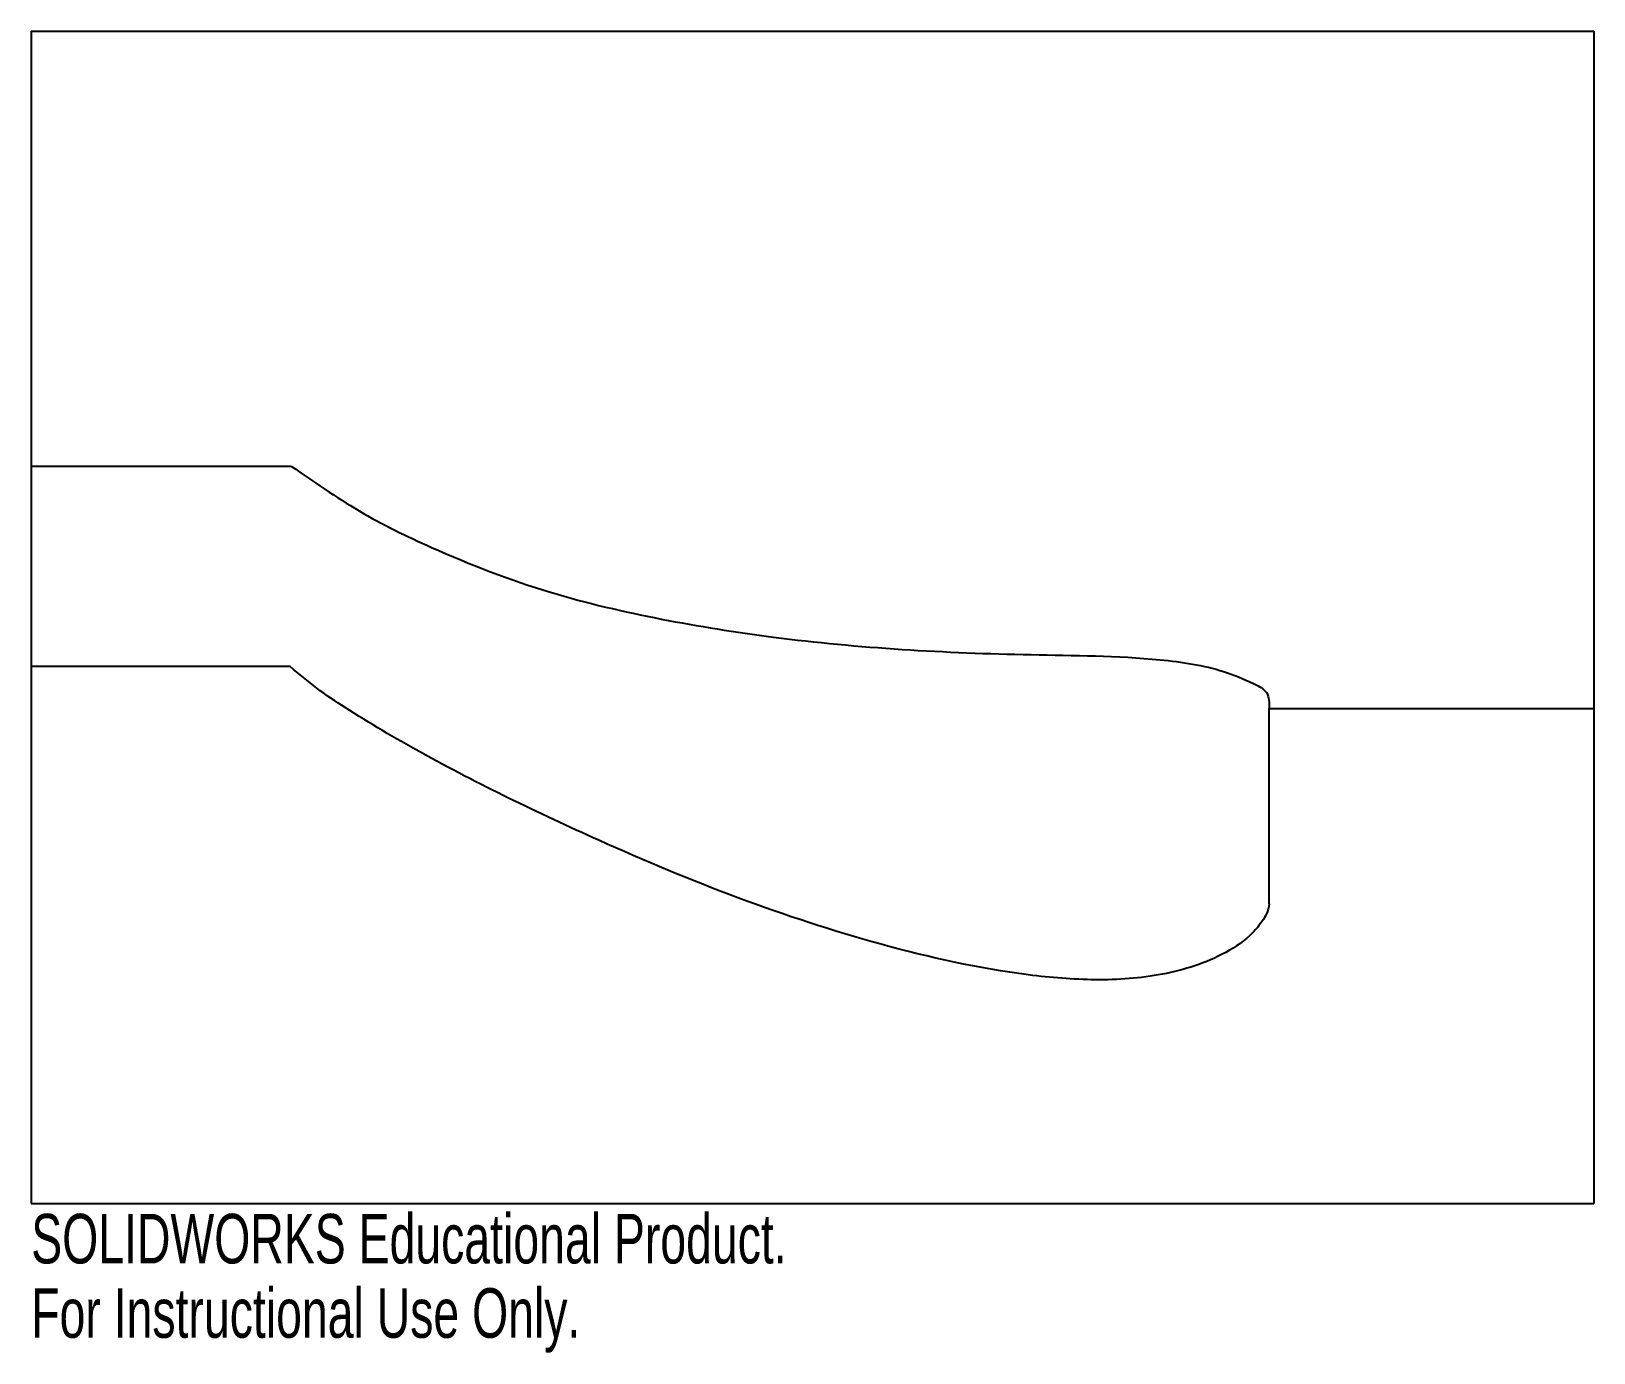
# Model space of a CAD drawing. Header units: inches. Extents: x -42.71 to -36.71, y 4.63 to 9.7.
import ezdxf

# ---------------------------------------------------------------- set-up
doc = ezdxf.new("R2010")
doc.units = ezdxf.units.IN
doc.header["$MEASUREMENT"] = 0
doc.styles.add('SLDTEXTSTYLE0', font='TXT', dxfattribs={"width": 0.7})

msp = doc.modelspace()

# ---------------------------------------------------------------- linework, layer by layer
at = {"color": 7, "linetype": 'Continuous'}
for p, q in [((-42.7096, 9.7002), (-36.7096, 9.7002)), ((-42.7096, 9.7002), (-42.7096, 5.2002)), ((-36.7096, 9.7002), (-36.7096, 5.2002)), ((-41.7096, 8.0297), (-42.7096, 8.0297)), ((-41.7154, 7.261), (-42.7096, 7.261)), ((-37.9556, 6.3502), (-37.9556, 7.1002)), ((-37.9556, 7.1002), (-36.7096, 7.1002)), ((-42.7096, 5.2002), (-36.7096, 5.2002))]:
    msp.add_line(p, q, dxfattribs=at)
for points, knots in [([(-41.7096, 8.0297), (-41.6246, 7.9705), (-41.4544, 7.8519), (-41.1208, 7.6895), (-40.7352, 7.5411), (-40.2918, 7.4388), (-39.6778, 7.3407), (-39.034, 7.3038), (-38.4588, 7.3036), (-38.1658, 7.2607), (-38.0373, 7.2065), (-37.9556, 7.1662), (-37.9556, 7.122), (-37.9556, 7.1002)], [0, 0, 0, 0, 0.0782404, 0.1567121, 0.2799497, 0.3900518, 0.5001675, 0.7503278, 0.8754386, 0.9379357, 0.9691752, 0.9847597, 1, 1, 1, 1]), ([(-37.9556, 6.3502), (-37.9584, 6.3368), (-37.9633, 6.313), (-37.9872, 6.2767), (-38.0325, 6.2201), (-38.1571, 6.1358), (-38.3644, 6.0698), (-38.6231, 6.0522), (-38.9872, 6.083), (-39.4489, 6.1861), (-39.9989, 6.3663), (-40.5892, 6.6143), (-41.0935, 6.8577), (-41.4478, 7.0652), (-41.6142, 7.1764), (-41.6817, 7.2328), (-41.7154, 7.261)], [0, 0, 0, 0, 0.009781, 0.017478, 0.031227, 0.062415, 0.124715, 0.187179, 0.249695, 0.389705, 0.529757, 0.669844, 0.854748, 0.936112, 0.968076, 1, 1, 1, 1])]:
    msp.add_open_spline(points, degree=3, knots=knots, dxfattribs=at)

# ---------------------------------------------------------------- texts
at = {"color": 7, "linetype": 'Continuous', "char_height": 0.1903, "attachment_point": 1, "style": 'SLDTEXTSTYLE0'}
for s, insert in [('SOLIDWORKS Educational Product.', (-42.7096, 5.16)), ('For Instructional Use Only.', (-42.7096, 4.8746))]:
    msp.add_mtext(s, dxfattribs=dict(at, insert=insert))

doc.saveas('drawing.dxf')
